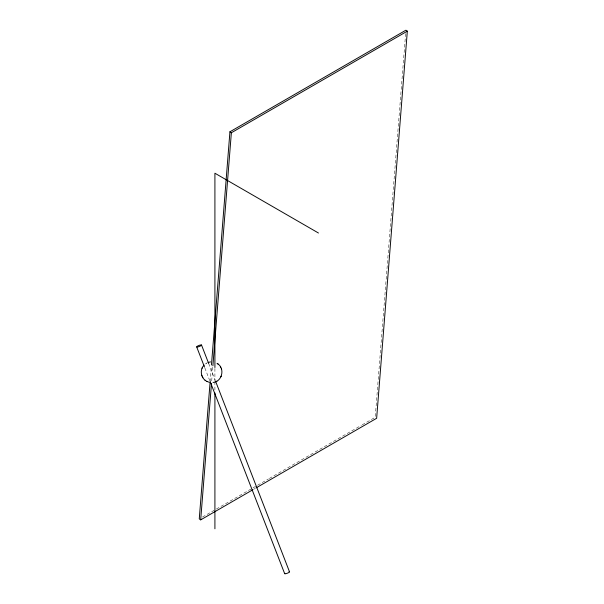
<?xml version="1.0" encoding="UTF-8"?>
<svg xmlns="http://www.w3.org/2000/svg" width="604" height="604" viewBox="0 0 604 604"><rect width="100%" height="100%" fill="white"/><g stroke="black" fill="none" stroke-linecap="round" stroke-linejoin="round"><path stroke-width="0.45" stroke-dasharray="3.02 2.27" d="M210.132 381.72L211.392 365.752M211.702 380.814L212.895 365.775M375.295 416.375L405.669 33.016M205.352 363.963L206.923 362.966L206.394 363.261M202.521 517.024L215.553 509.497M216.368 509.029L252.215 488.334M253.023 487.858L268.508 478.927M269.316 478.459L361.373 425.307M362.189 424.839L374.404 417.779M253.635 489.3L255.266 488.357M208.682 363.502L215.16 380.195M204.869 368.002L209.988 381.184M214.911 368.463L214.911 380.724M214.911 381.668L214.911 390.154"/><path stroke-width="0.91" d="M210.132 381.72L199.26 518.904L200.687 519.87L252.827 489.769M211.468 364.808L229.935 131.793L405.896 30.2L407.322 31.166L376.647 418.278L256.081 487.889M200.687 519.87L211.483 383.631M212.895 365.775L231.362 132.759L407.322 31.166M204.114 365.073C199.305 369.761 200.906 378.716 207.013 381.479M213.038 382.475C222.393 381.72 225.33 367.768 217.01 363.336M202.061 368.236L202.348 367.587M220.921 376.813L221.215 376.171M216.345 381.441L216.874 381.147M208.033 362.483L210.547 361.894M209.226 382.287L206.81 381.381M318.474 233.023L214.911 173.227L214.911 367.519M229.935 131.793L231.362 132.759M217.757 363.834L218.233 364.204M205.035 380.203L205.519 380.573M220.377 366.628L220.724 367.209M202.551 377.198L202.899 377.779M201.525 345.043A2.59 0.551 -21.2 0 1 198.044 346.892A2.59 0.551 -21.2 0 1 197.742 345.994A2.59 0.551 -21.2 0 1 201.525 345.043L208.682 363.502M215.507 381.079L289.505 571.799M196.685 346.907L204.529 367.119M210.328 382.06L284.665 573.664M221.306 368.463L221.54 369.127M201.736 375.28L201.963 375.937M214.911 392.985L214.911 528.802M289.029 571.663A2.59 0.551 -21.2 0 1 288.84 572.494A2.59 0.551 -21.2 0 1 285.722 573.717A2.59 0.551 -21.2 0 1 284.877 573.302"/></g></svg>
